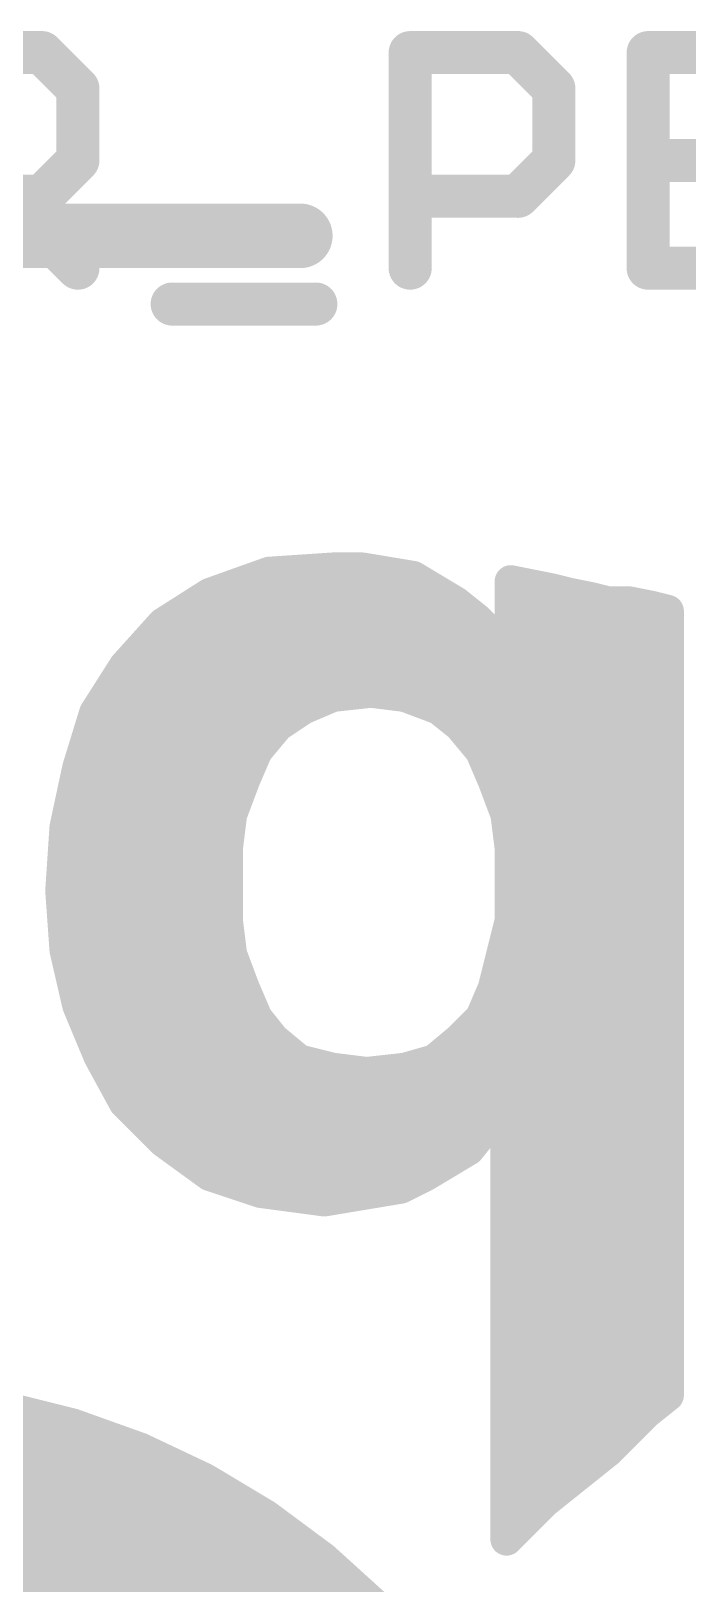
# Model space of a CAD drawing. Extents: x -38 to 69, y -24 to 44.
# Drawn here: x 20.083 to 21.633, y 21.839 to 25.502 of the extents above; entities that cross this region are included whole.
import ezdxf

# ---------------------------------------------------------------- set-up
doc = ezdxf.new("R2010")
doc.units = 0
for name, color, linetype in [('17', 110, 'CONTINUOUS'), ('21', 41, 'CONTINUOUS'), ('22', 40, 'CONTINUOUS'), ('27', 253, 'CONTINUOUS'), ('29', 253, 'CONTINUOUS'), ('30', 253, 'CONTINUOUS')]:
    doc.layers.add(name, color=color, linetype=linetype)

# ---------------------------------------------------------------- blocks, each defined once
blk = doc.blocks.new('ROUNDP')
at = {"const_width": 0.5}
blk.add_lwpolyline([(0, -0.25, 1), (0, 0.25, 1), (0, -0.25)], format="xyb", dxfattribs=at)

msp = doc.modelspace()

# ---------------------------------------------------------------- linework, layer by layer
at = {"layer": '21', "const_width": 0.1524}
msp.add_lwpolyline([(20.7185, 25.019), (19.65, 25.019)], dxfattribs=at)
at = {"layer": '21', "const_width": 0.0762}
msp.add_lwpolyline([(20.7185, 24.9809, 1), (20.7185, 25.0571)], format="xyb", dxfattribs=at)
at = {"layer": '22', "const_width": 0.0762}
for points in [[(20.645, 24.224), (20.505, 24.174)], [(20.795, 24.234), (20.645, 24.224)], [(20.759, 24.2316), (20.8794, 24.2316)], [(20.865, 24.234), (20.795, 24.234)], [(20.925, 24.224), (20.865, 24.234)], [(20.985, 24.214), (20.925, 24.224)], [(21.035, 24.184), (20.985, 24.214)], [(21.085, 24.154), (21.035, 24.184)], [(21.265, 24.194), (21.215, 24.204)], [(21.215, 24.204), (21.215, 24.024)], [(21.315, 24.184), (21.265, 24.194)], [(21.355, 24.174), (21.315, 24.184)], [(20.505, 24.174), (20.395, 24.104)], [(20.4758, 24.1554), (21.0827, 24.1554)], [(21.135, 24.114), (21.085, 24.154)], [(21.215, 24.1554), (21.4394, 24.1554)], [(21.405, 24.164), (21.355, 24.174)], [(21.445, 24.154), (21.405, 24.164)], [(21.495, 24.154), (21.445, 24.154)], [(21.545, 24.144), (21.495, 24.154)], [(21.585, 24.134), (21.545, 24.144)], [(20.395, 24.104), (20.305, 24.004)], [(21.175, 24.074), (21.135, 24.114)], [(21.585, 22.284), (21.585, 24.134)], [(20.3727, 24.0792), (21.1698, 24.0792)], [(21.215, 24.024), (21.175, 24.074)], [(21.215, 24.0792), (21.585, 24.0792)], [(20.305, 24.004), (20.235, 23.894)], [(20.3044, 24.003), (21.585, 24.003)], [(20.2559, 23.9268), (20.7782, 23.9268)], [(20.725, 23.904), (20.795, 23.934)], [(20.795, 23.934), (20.885, 23.944)], [(20.885, 23.944), (20.965, 23.934)], [(20.965, 23.934), (21.045, 23.904)], [(20.9842, 23.9268), (21.585, 23.9268)], [(20.235, 23.894), (20.195, 23.764)], [(20.665, 23.864), (20.725, 23.904)], [(21.045, 23.904), (21.095, 23.864)], [(20.2216, 23.8506), (20.6538, 23.8506)], [(20.615, 23.804), (20.665, 23.864)], [(21.095, 23.864), (21.145, 23.804)], [(21.1062, 23.8506), (21.585, 23.8506)], [(20.1982, 23.7744), (20.6023, 23.7744)], [(20.585, 23.734), (20.615, 23.804)], [(21.145, 23.804), (21.175, 23.734)], [(21.1577, 23.7744), (21.585, 23.7744)], [(20.195, 23.764), (20.165, 23.624)], [(20.555, 23.654), (20.585, 23.734)], [(21.175, 23.734), (21.205, 23.654)], [(20.1809, 23.6982), (20.5716, 23.6982)], [(21.1884, 23.6982), (21.585, 23.6982)], [(20.545, 23.574), (20.555, 23.654)], [(21.205, 23.654), (21.215, 23.574)], [(20.165, 23.624), (20.155, 23.474)], [(20.1649, 23.622), (20.551, 23.622)], [(21.209, 23.622), (21.585, 23.622)], [(20.545, 23.484), (20.545, 23.574)], [(21.215, 23.574), (21.215, 23.404)], [(20.1598, 23.5458), (20.545, 23.5458)], [(21.215, 23.5458), (21.585, 23.5458)], [(20.545, 23.484), (20.155, 23.474)], [(20.155, 23.474), (20.545, 23.484)], [(20.545, 23.404), (20.545, 23.484)], [(20.155, 23.474), (20.165, 23.334)], [(20.1553, 23.4696), (20.545, 23.4696)], [(21.215, 23.4696), (21.585, 23.4696)], [(20.1608, 23.3934), (20.5463, 23.3934)], [(20.555, 23.324), (20.545, 23.404)], [(21.215, 23.404), (21.195, 23.324)], [(21.2124, 23.3934), (21.585, 23.3934)], [(20.165, 23.334), (20.195, 23.204)], [(20.1689, 23.3172), (20.5576, 23.3172)], [(20.585, 23.244), (20.555, 23.324)], [(21.195, 23.324), (21.175, 23.244)], [(21.1933, 23.3172), (21.585, 23.3172)], [(20.1865, 23.241), (20.5786, 23.241)], [(20.245, 23.084), (20.585, 23.244)], [(20.585, 23.244), (20.245, 23.084)], [(20.5786, 23.241), (20.5863, 23.241)], [(20.615, 23.174), (20.585, 23.244)], [(21.175, 23.244), (21.145, 23.174)], [(21.1737, 23.241), (21.585, 23.241)], [(20.195, 23.204), (20.245, 23.084)], [(20.2113, 23.1648), (20.4167, 23.1648)], [(20.4167, 23.1648), (20.6224, 23.1648)], [(20.655, 23.124), (20.615, 23.174)], [(21.145, 23.174), (21.095, 23.124)], [(21.1358, 23.1648), (21.585, 23.1648)], [(20.715, 23.074), (20.655, 23.124)], [(21.095, 23.124), (21.035, 23.074)], [(20.2431, 23.0886), (20.2548, 23.0886)], [(20.245, 23.084), (20.305, 22.974)], [(20.2548, 23.0886), (20.6975, 23.0886)], [(21.0525, 23.0886), (21.585, 23.0886)], [(20.795, 23.054), (20.715, 23.074)], [(20.875, 23.044), (20.795, 23.054)], [(20.965, 23.054), (20.875, 23.044)], [(21.035, 23.074), (20.965, 23.054)], [(20.2841, 23.0124), (21.585, 23.0124)], [(20.305, 22.974), (20.395, 22.884)], [(20.3428, 22.9362), (21.1728, 22.9362)], [(21.155, 22.914), (21.195, 22.964)], [(21.195, 22.964), (21.205, 22.964)], [(21.205, 22.964), (21.205, 21.944)], [(21.205, 22.9362), (21.585, 22.9362)], [(21.115, 22.864), (21.155, 22.914)], [(20.395, 22.884), (20.505, 22.804)], [(20.428, 22.86), (21.1083, 22.86)], [(21.065, 22.834), (21.115, 22.864)], [(21.205, 22.86), (21.585, 22.86)], [(21.015, 22.804), (21.065, 22.834)], [(20.505, 22.804), (20.625, 22.764)], [(20.5656, 22.7838), (20.9746, 22.7838)], [(20.955, 22.774), (21.015, 22.804)], [(21.205, 22.7838), (21.585, 22.7838)], [(20.625, 22.764), (20.775, 22.744)], [(20.775, 22.744), (20.835, 22.754)], [(20.835, 22.754), (20.895, 22.764)], [(20.895, 22.764), (20.955, 22.774)], [(21.205, 22.7076), (21.585, 22.7076)], [(21.205, 22.6314), (21.585, 22.6314)], [(21.205, 22.5552), (21.585, 22.5552)], [(21.205, 22.479), (21.585, 22.479)], [(21.205, 22.4028), (21.585, 22.4028)], [(21.205, 22.3266), (21.585, 22.3266)], [(21.535, 22.244), (21.585, 22.284)], [(21.205, 22.2504), (21.543, 22.2504)], [(21.495, 22.204), (21.535, 22.244)], [(21.445, 22.154), (21.495, 22.204)], [(21.205, 22.1742), (21.4652, 22.1742)], [(21.395, 22.114), (21.445, 22.154)], [(21.205, 22.098), (21.375, 22.098)], [(21.345, 22.074), (21.395, 22.114)], [(21.295, 22.034), (21.345, 22.074)], [(21.205, 22.0218), (21.2828, 22.0218)], [(21.245, 21.984), (21.295, 22.034)], [(21.205, 21.944), (21.245, 21.984)], [(21.205, 21.9456), (21.2066, 21.9456)]]:
    msp.add_lwpolyline(points, dxfattribs=at)
at = {"layer": '22', "const_width": 0.0381}
for points in [[(20.6437, 24.243, 1), (20.6463, 24.205)], [(20.6514, 24.2061, 1), (20.6386, 24.2419)], [(20.759, 24.2507, 1), (20.759, 24.2126)], [(20.795, 24.2531, 1), (20.795, 24.215)], [(20.7963, 24.215, 1), (20.7937, 24.253)], [(20.8681, 24.2528, 1), (20.8619, 24.2152)], [(20.865, 24.215, 1), (20.865, 24.2531)], [(20.8794, 24.2126, 1), (20.8794, 24.2507)], [(20.9281, 24.2428, 1), (20.9219, 24.2052)], [(20.9219, 24.2052, 1), (20.9281, 24.2428)], [(20.9948, 24.2303, 1), (20.9752, 24.1977)], [(20.9819, 24.1952, 1), (20.9881, 24.2328)], [(21.0448, 24.2003, 1), (21.0252, 24.1677)], [(21.0252, 24.1677, 1), (21.0448, 24.2003)], [(21.2187, 24.2227, 1), (21.2113, 24.1853)], [(21.234, 24.204, 1), (21.1959, 24.204)], [(21.2687, 24.2127, 1), (21.2613, 24.1753)], [(21.2613, 24.1753, 1), (21.2687, 24.2127)], [(21.3196, 24.2025, 1), (21.3104, 24.1655)], [(21.3113, 24.1653, 1), (21.3187, 24.2027)], [(20.4758, 24.1745, 1), (20.4758, 24.1364)], [(20.4986, 24.1919, 1), (20.5114, 24.1561)], [(20.5152, 24.1579, 1), (20.4948, 24.1901)], [(21.0969, 24.1689, 1), (21.0731, 24.1391)], [(21.0752, 24.1377, 1), (21.0948, 24.1703)], [(21.0827, 24.1364, 1), (21.0827, 24.1745)], [(21.215, 24.1745, 1), (21.215, 24.1364)], [(21.3587, 24.1927, 1), (21.3513, 24.1553)], [(21.3504, 24.1555, 1), (21.3596, 24.1925)], [(21.4096, 24.1825, 1), (21.4004, 24.1455)], [(21.4013, 24.1453, 1), (21.4087, 24.1827)], [(21.445, 24.173, 1), (21.445, 24.1349)], [(21.4394, 24.1364, 1), (21.4394, 24.1745)], [(21.4404, 24.1355, 1), (21.4496, 24.1725)], [(21.4987, 24.1727, 1), (21.4913, 24.1353)], [(21.495, 24.1349, 1), (21.495, 24.173)], [(21.5496, 24.1625, 1), (21.5404, 24.1255)], [(21.5413, 24.1253, 1), (21.5487, 24.1627)], [(20.4092, 24.0913, 1), (20.3808, 24.1167)], [(21.1485, 24.1275, 1), (21.1215, 24.1005)], [(21.1231, 24.0991, 1), (21.1469, 24.1289)], [(21.6041, 24.134, 1), (21.566, 24.134)], [(21.5804, 24.1155, 1), (21.5896, 24.1525)], [(20.3727, 24.0983, 1), (20.3727, 24.0602)], [(20.3848, 24.1201, 1), (20.4052, 24.0879)], [(21.1899, 24.0859, 1), (21.1601, 24.0621)], [(21.1615, 24.0605, 1), (21.1885, 24.0875)], [(21.1698, 24.0602, 1), (21.1698, 24.0983)], [(21.215, 24.0983, 1), (21.215, 24.0602)], [(21.585, 24.0602, 1), (21.585, 24.0983)], [(20.3044, 24.0221, 1), (20.3044, 23.984)], [(20.2908, 24.0167, 1), (20.3192, 23.9913)], [(20.3211, 23.9938, 1), (20.2889, 24.0142)], [(21.1959, 24.024, 1), (21.234, 24.024)], [(21.2001, 24.0121, 1), (21.2299, 24.0359)], [(21.585, 23.984, 1), (21.585, 24.0221)], [(20.2559, 23.9459, 1), (20.2559, 23.9078)], [(20.7929, 23.9529, 1), (20.7971, 23.9151)], [(20.7782, 23.9078, 1), (20.7782, 23.9459)], [(20.8025, 23.9165, 1), (20.7875, 23.9515)], [(20.8874, 23.9629, 1), (20.8826, 23.9251)], [(20.8871, 23.9251, 1), (20.8829, 23.9629)], [(20.9717, 23.9518, 1), (20.9583, 23.9162)], [(20.9626, 23.9151, 1), (20.9674, 23.9529)], [(20.9842, 23.9459, 1), (20.9842, 23.9078)], [(21.585, 23.9078, 1), (21.585, 23.9459)], [(20.2189, 23.9042, 1), (20.2511, 23.8838)], [(20.2532, 23.8884, 1), (20.2168, 23.8996)], [(20.7175, 23.9215, 1), (20.7325, 23.8865)], [(20.7356, 23.8881, 1), (20.7144, 23.9199)], [(21.0569, 23.9189, 1), (21.0331, 23.8891)], [(21.0383, 23.8862, 1), (21.0517, 23.9218)], [(20.2216, 23.8697, 1), (20.2216, 23.8316)], [(20.6544, 23.8799, 1), (20.6756, 23.8481)], [(20.6796, 23.8518, 1), (20.6504, 23.8762)], [(20.6538, 23.8316, 1), (20.6538, 23.8697)], [(21.1096, 23.8762, 1), (21.0804, 23.8518)], [(21.0831, 23.8491, 1), (21.1069, 23.8789)], [(21.1062, 23.8697, 1), (21.1062, 23.8316)], [(21.585, 23.8316, 1), (21.585, 23.8697)], [(20.1982, 23.7934, 1), (20.1982, 23.7553)], [(20.6004, 23.8162, 1), (20.6296, 23.7918)], [(20.6325, 23.7965, 1), (20.5975, 23.8115)], [(20.6023, 23.7553, 1), (20.6023, 23.7934)], [(21.1625, 23.8115, 1), (21.1275, 23.7965)], [(21.1304, 23.7918, 1), (21.1596, 23.8162)], [(21.1577, 23.7934, 1), (21.1577, 23.7553)], [(21.585, 23.7553, 1), (21.585, 23.7934)], [(20.1768, 23.7696, 1), (20.2132, 23.7584)], [(20.2136, 23.76, 1), (20.1764, 23.768)], [(20.5675, 23.7415, 1), (20.6025, 23.7265)], [(20.6028, 23.7273, 1), (20.5672, 23.7407)], [(21.1928, 23.7407, 1), (21.1572, 23.7273)], [(21.1575, 23.7265, 1), (21.1925, 23.7415)], [(20.1809, 23.7172, 1), (20.1809, 23.6791)], [(20.5716, 23.6791, 1), (20.5716, 23.7172)], [(21.1884, 23.7172, 1), (21.1884, 23.6791)], [(21.585, 23.6791, 1), (21.585, 23.7172)], [(20.5372, 23.6607, 1), (20.5728, 23.6473)], [(20.5739, 23.6516, 1), (20.5361, 23.6564)], [(21.2239, 23.6564, 1), (21.1861, 23.6516)], [(21.1872, 23.6473, 1), (21.2228, 23.6607)], [(20.1649, 23.641, 1), (20.1649, 23.6029)], [(20.1464, 23.628, 1), (20.1836, 23.62)], [(20.184, 23.6227, 1), (20.146, 23.6253)], [(20.551, 23.6029, 1), (20.551, 23.641)], [(21.209, 23.641, 1), (21.209, 23.6029)], [(21.585, 23.6029, 1), (21.585, 23.641)], [(20.5641, 23.574, 1), (20.526, 23.574)], [(20.5261, 23.5764, 1), (20.5639, 23.5716)], [(21.234, 23.574, 1), (21.1959, 23.574)], [(21.1961, 23.5716, 1), (21.2339, 23.5764)], [(20.1598, 23.5648, 1), (20.1598, 23.5267)], [(20.545, 23.5267, 1), (20.545, 23.5648)], [(21.215, 23.5648, 1), (21.215, 23.5267)], [(21.585, 23.5267, 1), (21.585, 23.5648)], [(20.5641, 23.484, 1), (20.526, 23.484)], [(20.5455, 23.465, 1), (20.5445, 23.503)], [(20.5455, 23.465, 1), (20.5445, 23.503)], [(20.174, 23.4754, 1), (20.136, 23.4726)], [(20.1545, 23.493, 1), (20.1555, 23.455)], [(20.1545, 23.493, 1), (20.1555, 23.455)], [(20.136, 23.4753, 1), (20.174, 23.4727)], [(20.1553, 23.4886, 1), (20.1553, 23.4505)], [(20.526, 23.484, 1), (20.5641, 23.484)], [(20.545, 23.4505, 1), (20.545, 23.4886)], [(21.215, 23.4886, 1), (21.215, 23.4505)], [(21.585, 23.4505, 1), (21.585, 23.4886)], [(20.1608, 23.4124, 1), (20.1608, 23.3743)], [(20.5639, 23.4064, 1), (20.5261, 23.4016)], [(20.526, 23.404, 1), (20.5641, 23.404)], [(20.5463, 23.3743, 1), (20.5463, 23.4124)], [(21.2124, 23.4124, 1), (21.2124, 23.3743)], [(21.1959, 23.404, 1), (21.234, 23.404)], [(21.2335, 23.3994, 1), (21.1965, 23.4086)], [(21.585, 23.3743, 1), (21.585, 23.4124)], [(20.1836, 23.3383, 1), (20.1464, 23.3297)], [(20.146, 23.3326, 1), (20.184, 23.3354)], [(20.1689, 23.3362, 1), (20.1689, 23.2981)], [(20.5728, 23.3307, 1), (20.5372, 23.3173)], [(20.5361, 23.3216, 1), (20.5739, 23.3264)], [(20.5576, 23.2981, 1), (20.5576, 23.3362)], [(21.1933, 23.3362, 1), (21.1933, 23.2981)], [(21.1765, 23.3286, 1), (21.2135, 23.3194)], [(21.2135, 23.3194, 1), (21.1765, 23.3286)], [(21.585, 23.2981, 1), (21.585, 23.3362)], [(20.1865, 23.26, 1), (20.1865, 23.2219)], [(20.5786, 23.26, 1), (20.5786, 23.2219)], [(20.6025, 23.2515, 1), (20.5675, 23.2365)], [(20.5672, 23.2373, 1), (20.6028, 23.2507)], [(20.5931, 23.2268, 1), (20.5769, 23.2612)], [(20.5931, 23.2268, 1), (20.5769, 23.2612)], [(20.5786, 23.2219, 1), (20.5786, 23.26)], [(20.5863, 23.2219, 1), (20.5863, 23.26)], [(21.1737, 23.26, 1), (21.1737, 23.2219)], [(21.1565, 23.2486, 1), (21.1935, 23.2394)], [(21.1925, 23.2365, 1), (21.1575, 23.2515)], [(21.585, 23.2219, 1), (21.585, 23.26)], [(20.2126, 23.2113, 1), (20.1774, 23.1967)], [(20.1764, 23.1997, 1), (20.2136, 23.2083)], [(20.2113, 23.1838, 1), (20.2113, 23.1457)], [(20.4167, 23.1838, 1), (20.4167, 23.1457)], [(20.4167, 23.1457, 1), (20.4167, 23.1838)], [(20.6299, 23.1859, 1), (20.6001, 23.1621)], [(20.5975, 23.1665, 1), (20.6325, 23.1815)], [(20.6224, 23.1457, 1), (20.6224, 23.1838)], [(21.1358, 23.1838, 1), (21.1358, 23.1457)], [(21.1275, 23.1815, 1), (21.1625, 23.1665)], [(21.1585, 23.1605, 1), (21.1315, 23.1875)], [(21.585, 23.1457, 1), (21.585, 23.1838)], [(20.6672, 23.1386, 1), (20.6428, 23.1094)], [(20.6401, 23.1121, 1), (20.6699, 23.1359)], [(21.0815, 23.1375, 1), (21.1085, 23.1105)], [(21.1072, 23.1094, 1), (21.0828, 23.1386)], [(20.2431, 23.1076, 1), (20.2431, 23.0695)], [(20.2617, 23.0931, 1), (20.2283, 23.0749)], [(20.2369, 23.1012, 1), (20.2531, 23.0668)], [(20.2369, 23.1012, 1), (20.2531, 23.0668)], [(20.2548, 23.1076, 1), (20.2548, 23.0695)], [(20.2548, 23.0695, 1), (20.2548, 23.1076)], [(20.6975, 23.0695, 1), (20.6975, 23.1076)], [(21.0525, 23.1076, 1), (21.0525, 23.0695)], [(21.585, 23.0695, 1), (21.585, 23.1076)], [(20.2274, 23.0767, 1), (20.2626, 23.0913)], [(20.7196, 23.0925, 1), (20.7104, 23.0555)], [(20.7028, 23.0594, 1), (20.7272, 23.0886)], [(20.7974, 23.0729, 1), (20.7926, 23.0351)], [(20.7904, 23.0355, 1), (20.7996, 23.0725)], [(20.8729, 23.0629, 1), (20.8771, 23.0251)], [(20.8726, 23.0251, 1), (20.8774, 23.0629)], [(20.9598, 23.0723, 1), (20.9702, 23.0357)], [(20.9671, 23.0351, 1), (20.9629, 23.0729)], [(21.0228, 23.0886, 1), (21.0472, 23.0594)], [(21.0402, 23.0557, 1), (21.0298, 23.0923)], [(20.2841, 23.0314, 1), (20.2841, 22.9933)], [(21.585, 22.9933, 1), (21.585, 23.0314)], [(20.3185, 22.9875, 1), (20.2915, 22.9605)], [(20.2883, 22.9649, 1), (20.3217, 22.9831)], [(20.3428, 22.9552, 1), (20.3428, 22.9171)], [(21.1728, 22.9171, 1), (21.1728, 22.9552)], [(21.195, 22.9831, 1), (21.195, 22.945)], [(21.2099, 22.9521, 1), (21.1801, 22.9759)], [(21.2241, 22.964, 1), (21.186, 22.964)], [(21.205, 22.9552, 1), (21.205, 22.9171)], [(21.205, 22.945, 1), (21.205, 22.9831)], [(21.585, 22.9171, 1), (21.585, 22.9552)], [(21.1401, 22.9259, 1), (21.1699, 22.9021)], [(21.1699, 22.9021, 1), (21.1401, 22.9259)], [(20.4062, 22.8994, 1), (20.3838, 22.8686)], [(20.3815, 22.8705, 1), (20.4085, 22.8975)], [(20.428, 22.879, 1), (20.428, 22.8409)], [(21.1001, 22.8759, 1), (21.1299, 22.8521)], [(21.1248, 22.8477, 1), (21.1052, 22.8803)], [(21.1083, 22.8409, 1), (21.1083, 22.879)], [(21.205, 22.879, 1), (21.205, 22.8409)], [(21.585, 22.8409, 1), (21.585, 22.879)], [(21.0552, 22.8503, 1), (21.0748, 22.8177)], [(21.0748, 22.8177, 1), (21.0552, 22.8503)], [(20.511, 22.8221, 1), (20.499, 22.7859)], [(20.4938, 22.7886, 1), (20.5162, 22.8194)], [(20.5656, 22.8028, 1), (20.5656, 22.7647)], [(20.9746, 22.7647, 1), (20.9746, 22.8028)], [(21.0052, 22.8203, 1), (21.0248, 22.7877)], [(21.0235, 22.787, 1), (21.0065, 22.821)], [(21.205, 22.8028, 1), (21.205, 22.7647)], [(21.585, 22.7647, 1), (21.585, 22.8028)], [(20.6275, 22.7829, 1), (20.6225, 22.7451)], [(20.619, 22.7459, 1), (20.631, 22.7821)], [(20.8319, 22.7728, 1), (20.8381, 22.7352)], [(20.8381, 22.7352, 1), (20.8319, 22.7728)], [(20.8919, 22.7828, 1), (20.8981, 22.7452)], [(20.8981, 22.7452, 1), (20.8919, 22.7828)], [(20.9465, 22.791, 1), (20.9635, 22.757)], [(20.9581, 22.7552, 1), (20.9519, 22.7928)], [(20.7719, 22.7628, 1), (20.7781, 22.7252)], [(20.7725, 22.7251, 1), (20.7775, 22.7629)], [(21.205, 22.7266, 1), (21.205, 22.6885)], [(21.585, 22.6885, 1), (21.585, 22.7266)], [(21.205, 22.6505, 1), (21.205, 22.6124)], [(21.585, 22.6124, 1), (21.585, 22.6505)], [(21.205, 22.5743, 1), (21.205, 22.5362)], [(21.585, 22.5362, 1), (21.585, 22.5743)], [(21.205, 22.4981, 1), (21.205, 22.46)], [(21.585, 22.46, 1), (21.585, 22.4981)], [(21.205, 22.4219, 1), (21.205, 22.3838)], [(21.585, 22.3838, 1), (21.585, 22.4219)], [(21.205, 22.3457, 1), (21.205, 22.3076)], [(21.585, 22.3076, 1), (21.585, 22.3457)], [(21.5969, 22.2691, 1), (21.5731, 22.2989)], [(21.205, 22.2695, 1), (21.205, 22.2314)], [(21.5231, 22.2589, 1), (21.5469, 22.2291)], [(21.5485, 22.2305, 1), (21.5215, 22.2575)], [(21.543, 22.2314, 1), (21.543, 22.2695)], [(21.566, 22.284, 1), (21.6041, 22.284)], [(21.4815, 22.2175, 1), (21.5085, 22.1905)], [(21.5085, 22.1905, 1), (21.4815, 22.2175)], [(21.205, 22.1933, 1), (21.205, 22.1552)], [(21.4652, 22.1552, 1), (21.4652, 22.1933)], [(21.4315, 22.1675, 1), (21.4585, 22.1405)], [(21.4569, 22.1391, 1), (21.4331, 22.1689)], [(21.205, 22.1171, 1), (21.205, 22.079)], [(21.375, 22.079, 1), (21.375, 22.1171)], [(21.3831, 22.1289, 1), (21.4069, 22.0991)], [(21.4069, 22.0991, 1), (21.3831, 22.1289)], [(21.3331, 22.0889, 1), (21.3569, 22.0591)], [(21.3569, 22.0591, 1), (21.3331, 22.0889)], [(21.205, 22.0409, 1), (21.205, 22.0028)], [(21.2831, 22.0489, 1), (21.3069, 22.0191)], [(21.3085, 22.0205, 1), (21.2815, 22.0475)], [(21.2828, 22.0028, 1), (21.2828, 22.0409)], [(21.2315, 21.9975, 1), (21.2585, 21.9705)], [(21.2585, 21.9705, 1), (21.2315, 21.9975)], [(21.205, 21.9647, 1), (21.205, 21.9266)], [(21.2066, 21.9266, 1), (21.2066, 21.9647)], [(21.1915, 21.9575, 1), (21.2185, 21.9305)], [(21.186, 21.944, 1), (21.2241, 21.944)]]:
    msp.add_lwpolyline(points, format="xyb", dxfattribs=at)
at = {"layer": '27', "const_width": 0.1016}
for points in [[(19.855, 25.4512), (20.1092, 25.4512)], [(20.1092, 25.4512), (20.1939, 25.3665)], [(20.9776, 24.9428), (20.9776, 25.4512)], [(20.9776, 25.4512), (21.2318, 25.4512)], [(21.2318, 25.4512), (21.3165, 25.3665)], [(21.8779, 25.4512), (21.5389, 25.4512)], [(21.5389, 25.4512), (21.5389, 24.9428)], [(20.1939, 25.3665), (20.1939, 25.197)], [(21.3165, 25.3665), (21.3165, 25.197)], [(20.1939, 25.197), (20.1092, 25.1123)], [(21.3165, 25.197), (21.2318, 25.1123)], [(21.5389, 25.197), (21.7084, 25.197)], [(20.1092, 25.1123), (19.855, 25.1123)], [(20.0244, 25.1123), (20.1939, 24.9428)], [(21.2318, 25.1123), (20.9776, 25.1123)], [(21.5389, 24.9428), (21.8779, 24.9428)], [(20.4163, 24.8581), (20.7552, 24.8581)]]:
    msp.add_lwpolyline(points, dxfattribs=at)
at = {"layer": '27', "const_width": 0.0508}
for points in [[(20.1271, 25.4692, 1), (20.0912, 25.4333)], [(20.1092, 25.4258, 1), (20.1092, 25.4766)], [(21.003, 25.4512, 1), (20.9522, 25.4512)], [(20.9776, 25.4766, 1), (20.9776, 25.4258)], [(21.2498, 25.4692, 1), (21.2138, 25.4333)], [(21.2318, 25.4258, 1), (21.2318, 25.4766)], [(21.5389, 25.4766, 1), (21.5389, 25.4258)], [(21.5643, 25.4512, 1), (21.5135, 25.4512)], [(20.2193, 25.3665, 1), (20.1685, 25.3665)], [(20.176, 25.3485, 1), (20.2119, 25.3845)], [(21.3419, 25.3665, 1), (21.2911, 25.3665)], [(21.2986, 25.3485, 1), (21.3345, 25.3845)], [(20.2119, 25.1791, 1), (20.176, 25.215)], [(21.3345, 25.1791, 1), (21.2986, 25.215)], [(21.5389, 25.2224, 1), (21.5389, 25.1716)], [(20.1685, 25.197, 1), (20.2193, 25.197)], [(21.2911, 25.197, 1), (21.3419, 25.197)], [(20.0912, 25.1302, 1), (20.1271, 25.0943)], [(20.1092, 25.0869, 1), (20.1092, 25.1377)], [(20.9776, 25.1377, 1), (20.9776, 25.0869)], [(21.2138, 25.1302, 1), (21.2498, 25.0943)], [(21.2318, 25.0869, 1), (21.2318, 25.1377)], [(20.176, 24.9248, 1), (20.2119, 24.9608)], [(21.5389, 24.9682, 1), (21.5389, 24.9174)], [(20.9522, 24.9428, 1), (21.003, 24.9428)], [(21.5135, 24.9428, 1), (21.5643, 24.9428)], [(20.4163, 24.8835, 1), (20.4163, 24.8327)], [(20.7552, 24.8327, 1), (20.7552, 24.8835)]]:
    msp.add_lwpolyline(points, format="xyb", dxfattribs=at)

# ---------------------------------------------------------------- block references
at = {"layer": '17', "xscale": 3.302, "yscale": 3.302}
msp.add_blockref('ROUNDP', (19.685, 20.574), dxfattribs=at)
msp.add_blockref('ROUNDP', (19.685, 20.574), dxfattribs=at)
at = {"layer": '29', "xscale": 3.5052, "yscale": 3.5052}
msp.add_blockref('ROUNDP', (19.685, 20.574), dxfattribs=at)
at = {"layer": '30', "xscale": 3.5052, "yscale": 3.5052}
msp.add_blockref('ROUNDP', (19.685, 20.574), dxfattribs=at)

doc.saveas('drawing.dxf')
